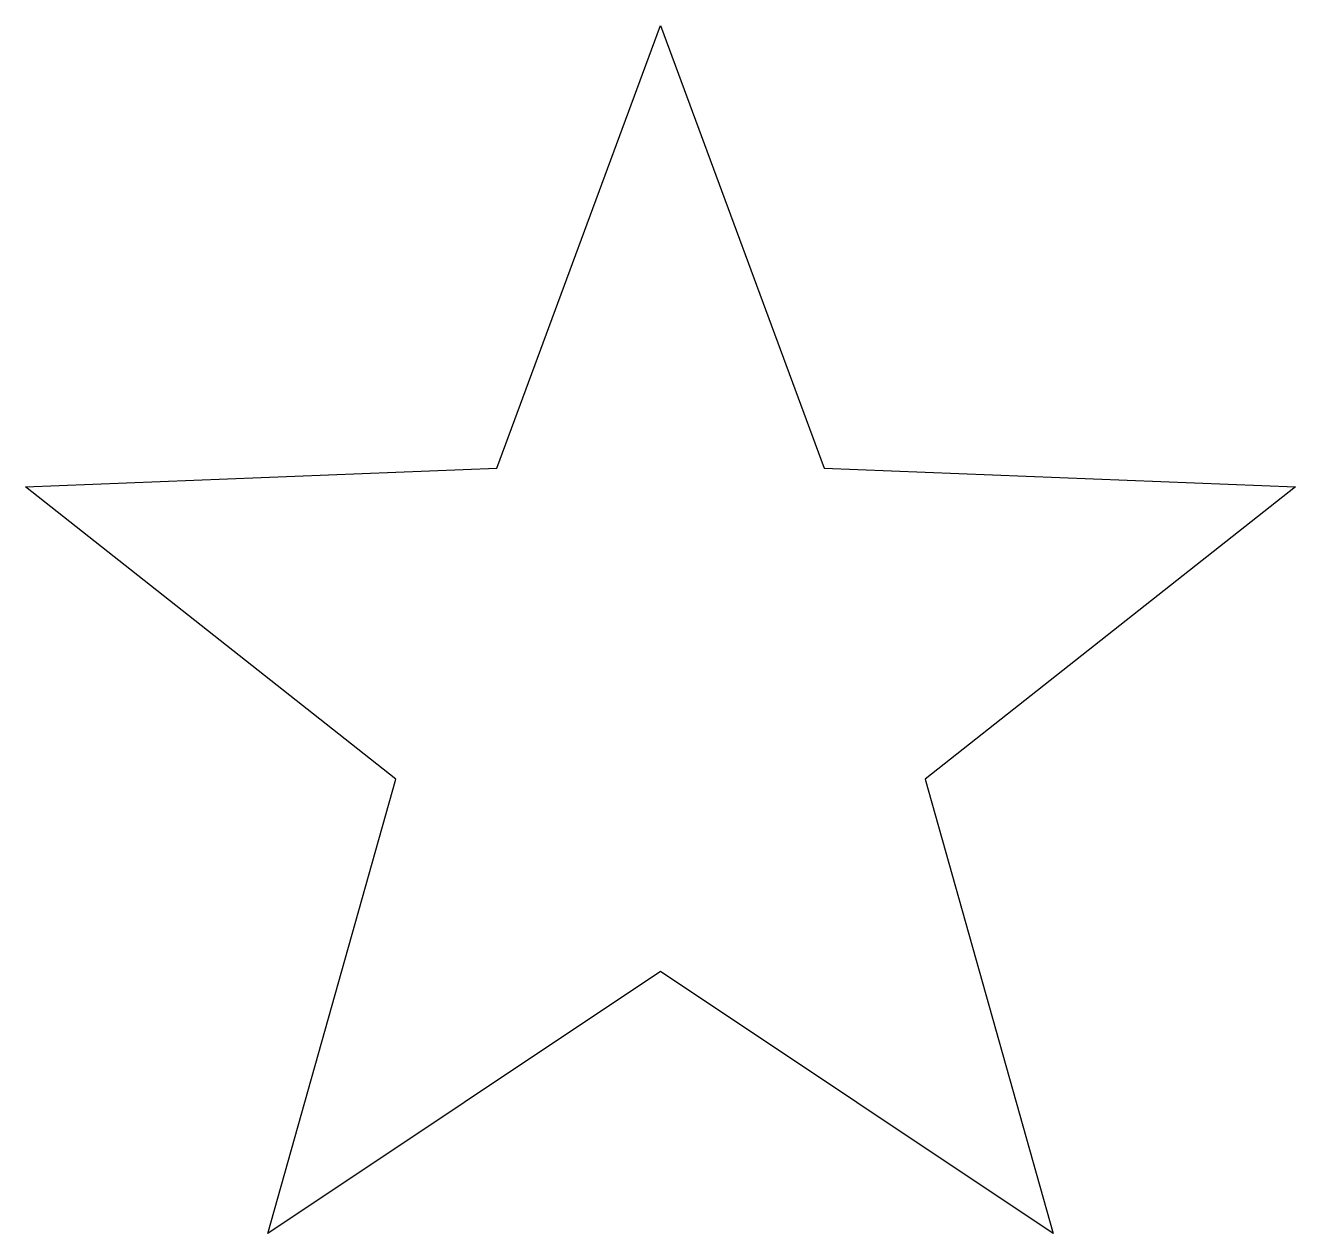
# Model space of a CAD drawing. Header units: millimetres. Extents: x 103 to 213, y -105 to -101.
# Drawn here: x 208.817 to 212.678, y -104.403 to -100.731 of the extents above; entities outside this region: 8.
import ezdxf

# ---------------------------------------------------------------- set-up
doc = ezdxf.new("R2010")
doc.units = ezdxf.units.MM
doc.layers.add('BLANC', color=7, linetype='Continuous')

msp = doc.modelspace()

# ---------------------------------------------------------------- linework, layer by layer
at = {"layer": 'BLANC'}
for p, q in [((210.2506, -102.0765), (210.7478, -100.7309)), ((210.7478, -100.7309), (211.2449, -102.0765)), ((192.7561, -101.078), (190.9807, -102.8534)), ((194.5315, -102.8534), (192.7561, -101.078)), ((208.8173, -102.1335), (210.2506, -102.0765)), ((211.2449, -102.0765), (212.6783, -102.1335)), ((209.9434, -103.0221), (208.8173, -102.1335)), ((212.6783, -102.1335), (211.5522, -103.0221)), ((190.9807, -102.8534), (192.7561, -104.6288)), ((192.7561, -104.6288), (194.5315, -102.8534)), ((209.5546, -104.4029), (209.9434, -103.0221)), ((211.5522, -103.0221), (211.9409, -104.4029)), ((210.7478, -103.6065), (209.5546, -104.4029)), ((211.9409, -104.4029), (210.7478, -103.6065))]:
    msp.add_line(p, q, dxfattribs=at)
for start, end in [(90, 180), (0, 90), (180, 270), (270, 360)]:
    msp.add_arc((104.2093, -102.7259), 1.4976, start, end, dxfattribs=at)

doc.saveas('drawing.dxf')
